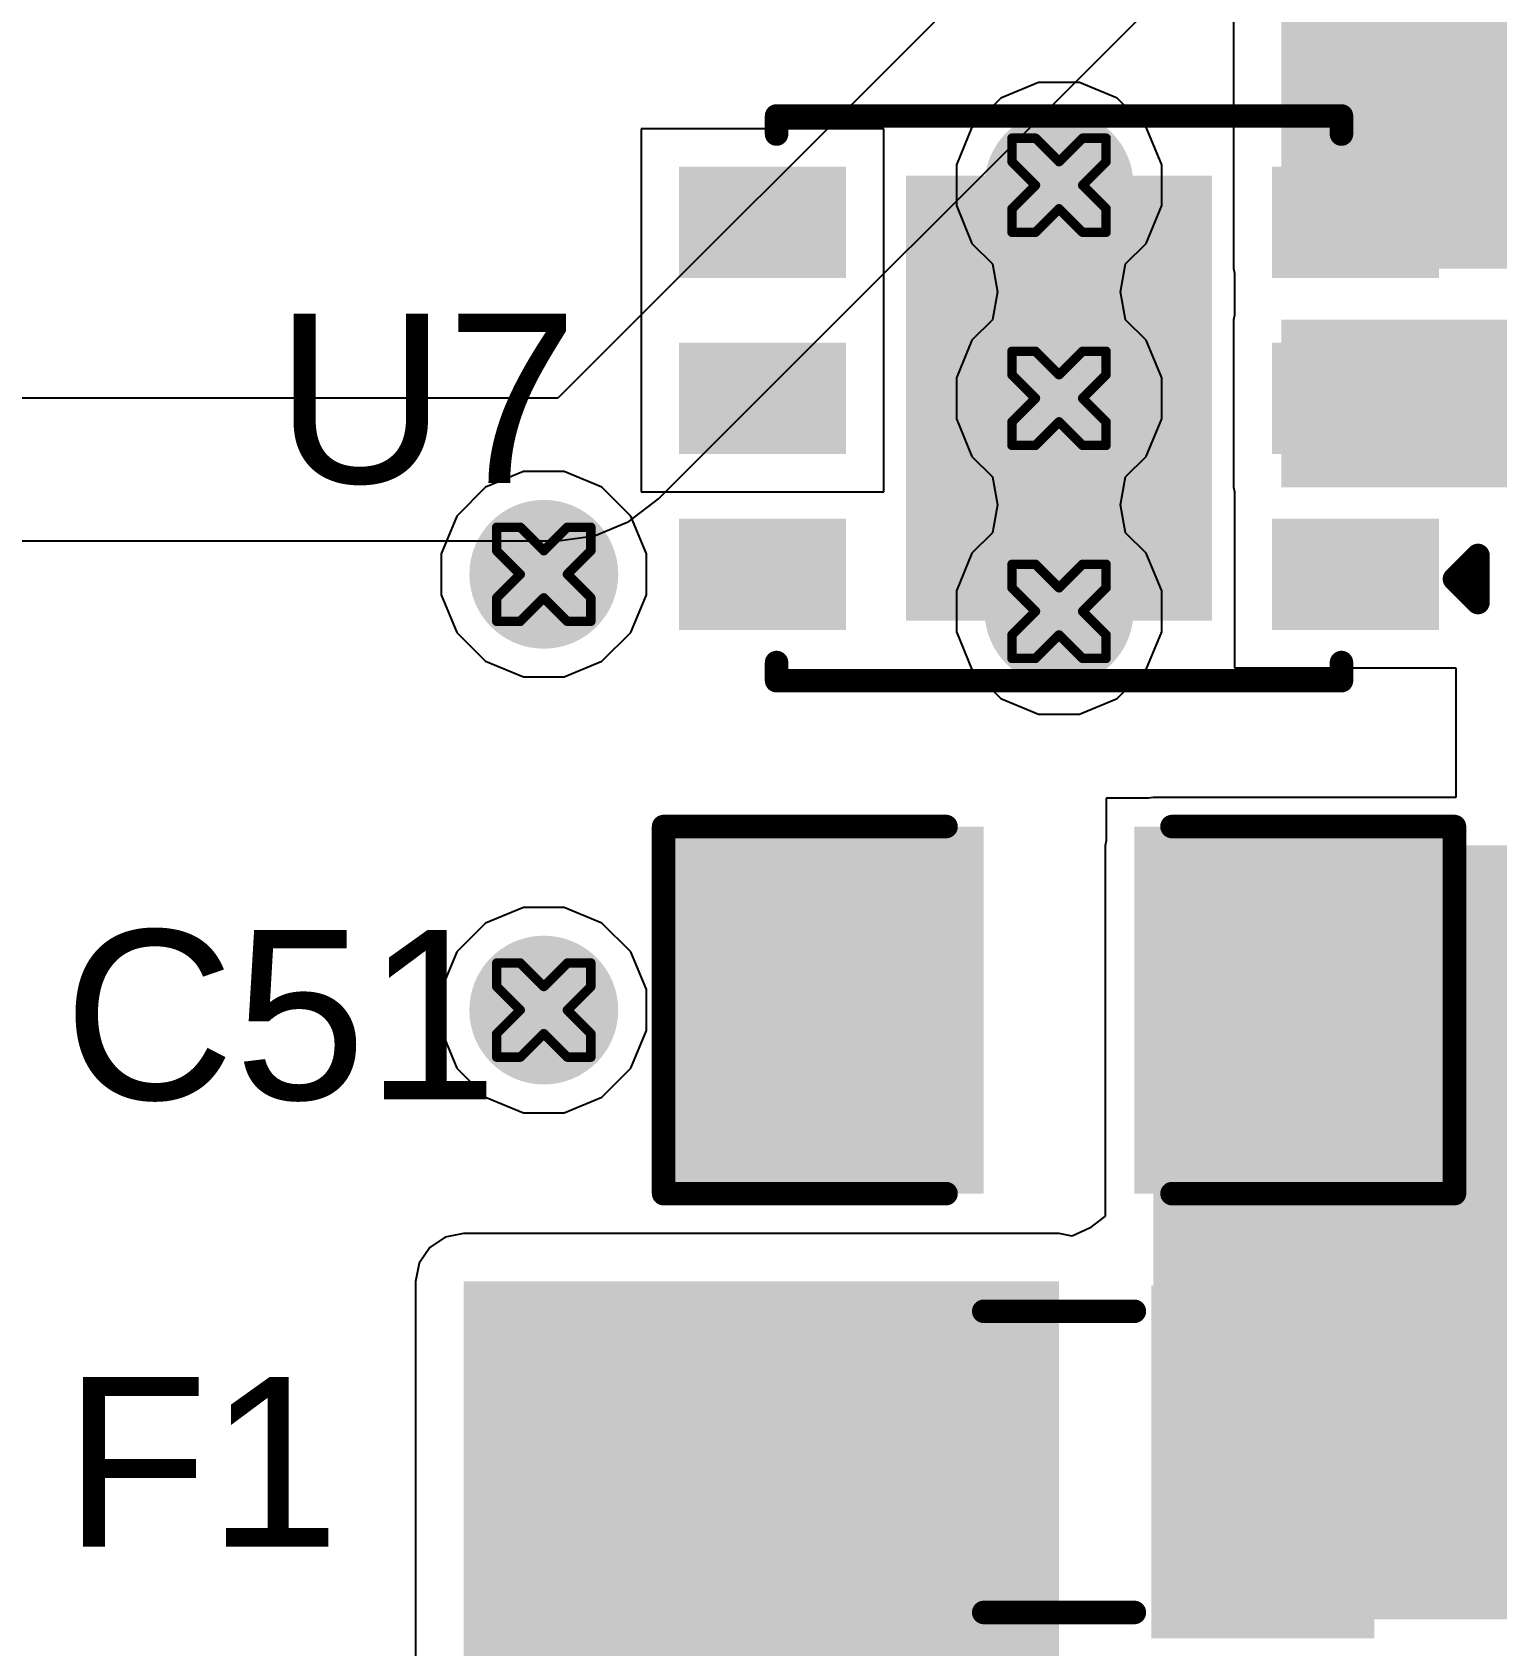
# Model space of a CAD drawing. Header units: inches. Extents: x 0 to 5379, y 0 to 5429.
# Drawn here: x 255.56 to 263.46, y 51.18 to 59.89 of the extents above; entities that cross this region are included whole.
import ezdxf

# ---------------------------------------------------------------- set-up
doc = ezdxf.new("R2010")
doc.units = ezdxf.units.IN
for name, color, linetype in [('Bottom Layer', 5, 'Continuous'), ('Bottom Solder', 6, 'Continuous'), ('Drill Drawing', 1, 'Continuous'), ('GND01', 16, 'Continuous'), ('GND02', 76, 'Continuous'), ('PWR', 156, 'Continuous'), ('SIG 01', 90, 'Continuous'), ('Top Layer', 1, 'Continuous'), ('Top Overlay', 2, 'Continuous'), ('Top Paste', 8, 'Continuous'), ('Top Solder', 216, 'Continuous'), ('Via Holes', 16, 'Continuous')]:
    doc.layers.add(name, color=color, linetype=linetype)
doc.styles.add('Arial', font='', dxfattribs={"height": 0.2})
doc.styles.get('Arial').set_extended_font_data('Arial')

# ---------------------------------------------------------------- blocks, each defined once
blk = doc.blocks.new('DFN_6_3_3__148')
at = {"layer": 'Top Layer'}
for points in [[(-1.2001, 1.2), (-1.2001, 0.7), (-2.0001, 0.7), (-2.0001, 1.2)], [(0.7749, 1.15), (0.7749, -1.15), (-0.7751, -1.15), (-0.7751, 1.15)], [(2.0001, 1.2), (2.0001, 0.7), (1.2001, 0.7), (1.2001, 1.2)], [(-1.2001, 0.25), (-1.2001, -0.25), (-2.0001, -0.25), (-2.0001, 0.25)], [(2.0001, 0.25), (2.0001, -0.25), (1.2001, -0.25), (1.2001, 0.25)], [(-1.2001, -0.7), (-1.2001, -1.2), (-2.0001, -1.2), (-2.0001, -0.7)], [(2.0001, -0.7), (2.0001, -1.2), (1.2001, -1.2), (1.2001, -0.7)]]:
    blk.add_hatch(color=1, dxfattribs=at).paths.add_polyline_path(points)
at = {"layer": 'Top Paste'}
for points in [[(-1.2001, 1.2), (-1.2001, 0.7), (-2.0001, 0.7), (-2.0001, 1.2)], [(0.7749, 1.15), (0.7749, -1.15), (-0.7751, -1.15), (-0.7751, 1.15)], [(2.0001, 1.2), (2.0001, 0.7), (1.2001, 0.7), (1.2001, 1.2)], [(-1.2001, 0.25), (-1.2001, -0.25), (-2.0001, -0.25), (-2.0001, 0.25)], [(2.0001, 0.25), (2.0001, -0.25), (1.2001, -0.25), (1.2001, 0.25)], [(-1.2001, -0.7), (-1.2001, -1.2), (-2.0001, -1.2), (-2.0001, -0.7)], [(2.0001, -0.7), (2.0001, -1.2), (1.2001, -1.2), (1.2001, -0.7)]]:
    blk.add_hatch(color=8, dxfattribs=at).paths.add_polyline_path(points)
at = {"layer": 'Top Solder'}
for points in [[(-1.1493, 1.2508), (-1.1493, 0.6492), (-2.0509, 0.6492), (-2.0509, 1.2508)], [(2.0509, 1.2508), (2.0509, 0.6492), (1.1493, 0.6492), (1.1493, 1.2508)], [(0.8257, 1.2008), (0.8257, -1.2008), (-0.8259, -1.2008), (-0.8259, 1.2008)], [(-1.1493, 0.3008), (-1.1493, -0.3008), (-2.0509, -0.3008), (-2.0509, 0.3008)], [(2.0509, 0.3008), (2.0509, -0.3008), (1.1493, -0.3008), (1.1493, 0.3008)], [(-1.1493, -0.6492), (-1.1493, -1.2508), (-2.0509, -1.2508), (-2.0509, -0.6492)], [(2.0509, -0.6492), (2.0509, -1.2508), (1.1493, -1.2508), (1.1493, -0.6492)]]:
    blk.add_hatch(color=216, dxfattribs=at).paths.add_polyline_path(points)
at = {"layer": 'Top Overlay'}
for points in [[(0.381, 1.5241, 0.127, 0.127, 0), (-1.524, 1.5241, 0.127, 0.127, 0)], [(-1.524, 1.5241, 0.127, 0.127, 0), (-1.524, 1.4262, 0.127, 0.127, 0)], [(1.524, 1.5241, 0.127, 0.127, 0), (0.254, 1.5241, 0.127, 0.127, 0)], [(1.524, 1.5241, 0.127, 0.127, 0), (1.524, 1.4262, 0.127, 0.127, 0)], [(-2.1335, 0.9754, 0.127, 0.127, 0), (-2.2605, 1.1024, 0.127, 0.127, 0)], [(-2.2605, 1.1024, 0.127, 0.127, 0), (-2.2605, 0.8484, 0.127, 0.127, 0)], [(-2.1335, 0.9754, 0.127, 0.127, 0), (-2.2605, 0.8484, 0.127, 0.127, 0)], [(-1.524, -1.426, 0.127, 0.127, 0), (-1.524, -1.5239, 0.127, 0.127, 0)], [(1.524, -1.426, 0.127, 0.127, 0), (1.524, -1.5239, 0.127, 0.127, 0)], [(1.524, -1.5239, 0.127, 0.127, 0), (-1.524, -1.5239, 0.127, 0.127, 0)]]:
    blk.add_lwpolyline(points, format="xyseb", dxfattribs=at)
for points in [[(-1.5557, 1.5241, 0.0635, 0.0635, 1), (-1.4923, 1.5241, 0.0635, 0.0635, 1)], [(-1.5557, 1.5241, 0.0635, 0.0635, 1), (-1.4923, 1.5241, 0.0635, 0.0635, 1)], [(0.2223, 1.5241, 0.0635, 0.0635, 1), (0.2857, 1.5241, 0.0635, 0.0635, 1)], [(0.3493, 1.5241, 0.0635, 0.0635, 1), (0.4128, 1.5241, 0.0635, 0.0635, 1)], [(1.4923, 1.5241, 0.0635, 0.0635, 1), (1.5557, 1.5241, 0.0635, 0.0635, 1)], [(1.4923, 1.5241, 0.0635, 0.0635, 1), (1.5557, 1.5241, 0.0635, 0.0635, 1)], [(-1.5557, 1.4262, 0.0635, 0.0635, 1), (-1.4923, 1.4262, 0.0635, 0.0635, 1)], [(1.4923, 1.4262, 0.0635, 0.0635, 1), (1.5557, 1.4262, 0.0635, 0.0635, 1)], [(-2.2922, 1.1024, 0.0635, 0.0635, 1), (-2.2287, 1.1024, 0.0635, 0.0635, 1)], [(-2.2922, 1.1024, 0.0635, 0.0635, 1), (-2.2287, 1.1024, 0.0635, 0.0635, 1)], [(-2.1652, 0.9754, 0.0635, 0.0635, 1), (-2.1017, 0.9754, 0.0635, 0.0635, 1)], [(-2.1652, 0.9754, 0.0635, 0.0635, 1), (-2.1017, 0.9754, 0.0635, 0.0635, 1)], [(-2.2922, 0.8484, 0.0635, 0.0635, 1), (-2.2287, 0.8484, 0.0635, 0.0635, 1)], [(-2.2922, 0.8484, 0.0635, 0.0635, 1), (-2.2287, 0.8484, 0.0635, 0.0635, 1)], [(-1.5557, -1.426, 0.0635, 0.0635, 1), (-1.4923, -1.426, 0.0635, 0.0635, 1)], [(1.4923, -1.426, 0.0635, 0.0635, 1), (1.5557, -1.426, 0.0635, 0.0635, 1)], [(-1.5557, -1.5239, 0.0635, 0.0635, 1), (-1.4923, -1.5239, 0.0635, 0.0635, 1)], [(-1.5557, -1.5239, 0.0635, 0.0635, 1), (-1.4923, -1.5239, 0.0635, 0.0635, 1)], [(1.4923, -1.5239, 0.0635, 0.0635, 1), (1.5557, -1.5239, 0.0635, 0.0635, 1)], [(1.4923, -1.5239, 0.0635, 0.0635, 1), (1.5557, -1.5239, 0.0635, 0.0635, 1)]]:
    blk.add_lwpolyline(points, format="xyseb", close=True, dxfattribs=at)
blk = doc.blocks.new('F____0805_832')
at = {"layer": 'Top Layer'}
for points in [[(-0.6, -0.85), (-1.6, -0.85), (-1.6, 0.85), (-0.6, 0.85)], [(1.6, -0.85), (0.6, -0.85), (0.6, 0.85), (1.6, 0.85)]]:
    blk.add_hatch(color=1, dxfattribs=at).paths.add_polyline_path(points)
at = {"layer": 'Top Paste'}
for points in [[(-0.6, -0.85), (-1.6, -0.85), (-1.6, 0.85), (-0.6, 0.85)], [(1.6, -0.85), (0.6, -0.85), (0.6, 0.85), (1.6, 0.85)]]:
    blk.add_hatch(color=8, dxfattribs=at).paths.add_polyline_path(points)
at = {"layer": 'Top Solder'}
for points in [[(-0.4984, -0.9516), (-1.7016, -0.9516), (-1.7016, 0.9516), (-0.4984, 0.9516)], [(1.7016, -0.9516), (0.4984, -0.9516), (0.4984, 0.9516), (1.7016, 0.9516)]]:
    blk.add_hatch(color=216, dxfattribs=at).paths.add_polyline_path(points)
at = {"layer": 'Top Overlay'}
for points in [[(0.4064, 0.8128, 0.127, 0.127, 0), (-0.4064, 0.8128, 0.127, 0.127, 0)], [(0.4064, -0.8128, 0.127, 0.127, 0), (-0.4064, -0.8128, 0.127, 0.127, 0)]]:
    blk.add_lwpolyline(points, format="xyseb", dxfattribs=at)
for points in [[(-0.4381, 0.8128, 0.0635, 0.0635, 1), (-0.3746, 0.8128, 0.0635, 0.0635, 1)], [(0.3746, 0.8128, 0.0635, 0.0635, 1), (0.4381, 0.8128, 0.0635, 0.0635, 1)], [(-0.4381, -0.8128, 0.0635, 0.0635, 1), (-0.3746, -0.8128, 0.0635, 0.0635, 1)], [(0.3746, -0.8128, 0.0635, 0.0635, 1), (0.4381, -0.8128, 0.0635, 0.0635, 1)]]:
    blk.add_lwpolyline(points, format="xyseb", close=True, dxfattribs=at)
blk = doc.blocks.new('C___1206_1066')
at = {"layer": 'Top Layer'}
for points in [[(-2.032, 0.889), (-0.508, 0.889), (-0.508, -0.889), (-2.032, -0.889)], [(0.508, 0.889), (2.032, 0.889), (2.032, -0.889), (0.508, -0.889)]]:
    blk.add_hatch(color=1, dxfattribs=at).paths.add_polyline_path(points)
at = {"layer": 'Top Paste'}
for points in [[(-2.032, 0.889), (-0.508, 0.889), (-0.508, -0.889), (-2.032, -0.889)], [(0.508, 0.889), (2.032, 0.889), (2.032, -0.889), (0.508, -0.889)]]:
    blk.add_hatch(color=8, dxfattribs=at).paths.add_polyline_path(points)
at = {"layer": 'Top Solder'}
for points in [[(-2.1336, 0.9906), (-0.4064, 0.9906), (-0.4064, -0.9906), (-2.1336, -0.9906)], [(0.4064, 0.9906), (2.1336, 0.9906), (2.1336, -0.9906), (0.4064, -0.9906)]]:
    blk.add_hatch(color=216, dxfattribs=at).paths.add_polyline_path(points)
at = {"layer": 'Top Overlay'}
for points in [[(-2.1336, 0.9906, 0.127, 0.127, 0), (-0.6096, 0.9906, 0.127, 0.127, 0)], [(-2.1336, -0.9906, 0.127, 0.127, 0), (-2.1336, 0.9906, 0.127, 0.127, 0)], [(0.6096, 0.9906, 0.127, 0.127, 0), (2.1336, 0.9906, 0.127, 0.127, 0)], [(2.1336, -0.9906, 0.127, 0.127, 0), (2.1336, 0.9906, 0.127, 0.127, 0)], [(-2.1336, -0.9906, 0.127, 0.127, 0), (-0.6096, -0.9906, 0.127, 0.127, 0)], [(0.6096, -0.9906, 0.127, 0.127, 0), (2.1336, -0.9906, 0.127, 0.127, 0)]]:
    blk.add_lwpolyline(points, format="xyseb", dxfattribs=at)
for points in [[(-2.16535, 0.9906, 0.0635, 0.0635, 1), (-2.10185, 0.9906, 0.0635, 0.0635, 1)], [(-2.16535, 0.9906, 0.0635, 0.0635, 1), (-2.10185, 0.9906, 0.0635, 0.0635, 1)], [(-0.64135, 0.9906, 0.0635, 0.0635, 1), (-0.57785, 0.9906, 0.0635, 0.0635, 1)], [(0.57785, 0.9906, 0.0635, 0.0635, 1), (0.64135, 0.9906, 0.0635, 0.0635, 1)], [(2.10185, 0.9906, 0.0635, 0.0635, 1), (2.16535, 0.9906, 0.0635, 0.0635, 1)], [(2.10185, 0.9906, 0.0635, 0.0635, 1), (2.16535, 0.9906, 0.0635, 0.0635, 1)], [(-2.16535, -0.9906, 0.0635, 0.0635, 1), (-2.10185, -0.9906, 0.0635, 0.0635, 1)], [(-2.16535, -0.9906, 0.0635, 0.0635, 1), (-2.10185, -0.9906, 0.0635, 0.0635, 1)], [(-0.64135, -0.9906, 0.0635, 0.0635, 1), (-0.57785, -0.9906, 0.0635, 0.0635, 1)], [(0.57785, -0.9906, 0.0635, 0.0635, 1), (0.64135, -0.9906, 0.0635, 0.0635, 1)], [(2.10185, -0.9906, 0.0635, 0.0635, 1), (2.16535, -0.9906, 0.0635, 0.0635, 1)], [(2.10185, -0.9906, 0.0635, 0.0635, 1), (2.16535, -0.9906, 0.0635, 0.0635, 1)]]:
    blk.add_lwpolyline(points, format="xyseb", close=True, dxfattribs=at)

msp = doc.modelspace()

# ---------------------------------------------------------------- hatches: boundary and pattern name
at = {"layer": 'Bottom Layer'}
h = msp.add_hatch(color=5, dxfattribs=at)
edge = h.paths.add_edge_path()
edge.add_arc((261.099, 59.062), 0.3, 0, 360)
h = msp.add_hatch(color=5, dxfattribs=at)
edge = h.paths.add_edge_path()
edge.add_arc((261.0989, 57.912), 0.3, 0, 360)
h = msp.add_hatch(color=5, dxfattribs=at)
edge = h.paths.add_edge_path()
edge.add_arc((258.3189, 56.962), 0.3, 0, 360)
h = msp.add_hatch(color=5, dxfattribs=at)
edge = h.paths.add_edge_path()
edge.add_arc((261.099, 56.762), 0.3, 0, 360)
h = msp.add_hatch(color=5, dxfattribs=at)
edge = h.paths.add_edge_path()
edge.add_arc((258.3189, 54.61), 0.3, 0, 360)
at = {"layer": 'Bottom Solder'}
h = msp.add_hatch(color=6, dxfattribs=at)
edge = h.paths.add_edge_path()
edge.add_arc((261.099, 59.062), 0.4016, 0, 360)
h = msp.add_hatch(color=6, dxfattribs=at)
edge = h.paths.add_edge_path()
edge.add_arc((261.0989, 57.912), 0.4016, 0, 360)
h = msp.add_hatch(color=6, dxfattribs=at)
edge = h.paths.add_edge_path()
edge.add_arc((258.3189, 56.962), 0.4016, 0, 360)
h = msp.add_hatch(color=6, dxfattribs=at)
edge = h.paths.add_edge_path()
edge.add_arc((261.099, 56.762), 0.4016, 0, 360)
h = msp.add_hatch(color=6, dxfattribs=at)
edge = h.paths.add_edge_path()
edge.add_arc((258.3189, 54.61), 0.4016, 0, 360)
at = {"layer": 'GND01'}
h = msp.add_hatch(color=16, dxfattribs=at)
edge = h.paths.add_edge_path()
edge.add_arc((261.099, 59.062), 0.3, 0, 360)
h = msp.add_hatch(color=16, dxfattribs=at)
edge = h.paths.add_edge_path()
edge.add_arc((261.0989, 57.912), 0.3, 0, 360)
h = msp.add_hatch(color=16, dxfattribs=at)
edge = h.paths.add_edge_path()
edge.add_arc((258.3189, 56.962), 0.3, 0, 360)
h = msp.add_hatch(color=16, dxfattribs=at)
edge = h.paths.add_edge_path()
edge.add_arc((261.099, 56.762), 0.3, 0, 360)
h = msp.add_hatch(color=16, dxfattribs=at)
edge = h.paths.add_edge_path()
edge.add_arc((258.3189, 54.61), 0.3, 0, 360)
at = {"layer": 'GND02'}
h = msp.add_hatch(color=76, dxfattribs=at)
edge = h.paths.add_edge_path()
edge.add_arc((261.099, 59.062), 0.3, 0, 360)
h = msp.add_hatch(color=76, dxfattribs=at)
edge = h.paths.add_edge_path()
edge.add_arc((261.0989, 57.912), 0.3, 0, 360)
h = msp.add_hatch(color=76, dxfattribs=at)
edge = h.paths.add_edge_path()
edge.add_arc((258.3189, 56.962), 0.3, 0, 360)
h = msp.add_hatch(color=76, dxfattribs=at)
edge = h.paths.add_edge_path()
edge.add_arc((261.099, 56.762), 0.3, 0, 360)
h = msp.add_hatch(color=76, dxfattribs=at)
edge = h.paths.add_edge_path()
edge.add_arc((258.3189, 54.61), 0.3, 0, 360)
at = {"layer": 'PWR'}
h = msp.add_hatch(color=156, dxfattribs=at)
edge = h.paths.add_edge_path()
edge.add_arc((261.099, 59.062), 0.3, 0, 360)
h = msp.add_hatch(color=156, dxfattribs=at)
edge = h.paths.add_edge_path()
edge.add_arc((261.0989, 57.912), 0.3, 0, 360)
h = msp.add_hatch(color=156, dxfattribs=at)
edge = h.paths.add_edge_path()
edge.add_arc((258.3189, 56.962), 0.3, 0, 360)
h = msp.add_hatch(color=156, dxfattribs=at)
edge = h.paths.add_edge_path()
edge.add_arc((261.099, 56.762), 0.3, 0, 360)
h = msp.add_hatch(color=156, dxfattribs=at)
edge = h.paths.add_edge_path()
edge.add_arc((258.3189, 54.61), 0.3, 0, 360)
at = {"layer": 'SIG 01'}
h = msp.add_hatch(color=90, dxfattribs=at)
edge = h.paths.add_edge_path()
edge.add_arc((261.099, 59.062), 0.3, 0, 360)
h = msp.add_hatch(color=90, dxfattribs=at)
edge = h.paths.add_edge_path()
edge.add_arc((261.0989, 57.912), 0.3, 0, 360)
h = msp.add_hatch(color=90, dxfattribs=at)
edge = h.paths.add_edge_path()
edge.add_arc((258.3189, 56.962), 0.3, 0, 360)
h = msp.add_hatch(color=90, dxfattribs=at)
edge = h.paths.add_edge_path()
edge.add_arc((261.099, 56.762), 0.3, 0, 360)
h = msp.add_hatch(color=90, dxfattribs=at)
edge = h.paths.add_edge_path()
edge.add_arc((258.3189, 54.61), 0.3, 0, 360)
at = {"layer": 'Top Layer'}
for points in [[(262.2989, 58.612), (264.922, 58.612), (264.922, 66.0146), (262.2989, 66.0146)], [(262.2989, 57.4315), (264.922, 57.4315), (264.922, 58.336), (262.2989, 58.336)], [(261.6069, 51.3216), (264.922, 51.3216), (264.922, 55.499), (261.6069, 55.499)], [(257.8862, 45.6692), (261.099, 45.6692), (261.099, 53.1456), (257.8862, 53.1456)]]:
    msp.add_hatch(color=1, dxfattribs=at).paths.add_polyline_path(points)
h = msp.add_hatch(color=1, dxfattribs=at)
edge = h.paths.add_edge_path()
edge.add_arc((261.099, 59.062), 0.3, 0, 360)
h = msp.add_hatch(color=1, dxfattribs=at)
edge = h.paths.add_edge_path()
edge.add_arc((261.0989, 57.912), 0.3, 0, 360)
h = msp.add_hatch(color=1, dxfattribs=at)
edge = h.paths.add_edge_path()
edge.add_arc((258.3189, 56.962), 0.3, 0, 360)
h = msp.add_hatch(color=1, dxfattribs=at)
edge = h.paths.add_edge_path()
edge.add_arc((261.099, 56.762), 0.3, 0, 360)
h = msp.add_hatch(color=1, dxfattribs=at)
edge = h.paths.add_edge_path()
edge.add_arc((258.3189, 54.61), 0.3, 0, 360)
at = {"layer": 'Top Solder'}
h = msp.add_hatch(color=216, dxfattribs=at)
edge = h.paths.add_edge_path()
edge.add_arc((261.099, 59.062), 0.4016, 0, 360)
h = msp.add_hatch(color=216, dxfattribs=at)
edge = h.paths.add_edge_path()
edge.add_arc((261.0989, 57.912), 0.4016, 0, 360)
h = msp.add_hatch(color=216, dxfattribs=at)
edge = h.paths.add_edge_path()
edge.add_arc((258.3189, 56.962), 0.4016, 0, 360)
h = msp.add_hatch(color=216, dxfattribs=at)
edge = h.paths.add_edge_path()
edge.add_arc((261.099, 56.762), 0.4016, 0, 360)
h = msp.add_hatch(color=216, dxfattribs=at)
edge = h.paths.add_edge_path()
edge.add_arc((258.3189, 54.61), 0.4016, 0, 360)
at = {"layer": 'Via Holes'}
h = msp.add_hatch(color=7, dxfattribs=at)
edge = h.paths.add_edge_path()
edge.add_arc((261.099, 59.062), 0.15, 0, 360)
h = msp.add_hatch(color=7, dxfattribs=at)
edge = h.paths.add_edge_path()
edge.add_arc((261.0989, 57.912), 0.15, 0, 360)
h = msp.add_hatch(color=7, dxfattribs=at)
edge = h.paths.add_edge_path()
edge.add_arc((258.3189, 56.962), 0.15, 0, 360)
h = msp.add_hatch(color=7, dxfattribs=at)
edge = h.paths.add_edge_path()
edge.add_arc((261.099, 56.762), 0.15, 0, 360)
h = msp.add_hatch(color=7, dxfattribs=at)
edge = h.paths.add_edge_path()
edge.add_arc((258.3189, 54.61), 0.15, 0, 360)

# ---------------------------------------------------------------- linework, layer by layer
at = {"layer": 'Bottom Layer'}
for p, q in [((266.1917, 65.7098), (258.3939, 57.912)), ((258.9373, 57.3685), (266.51, 64.9412)), ((258.3939, 57.912), (236.0422, 57.912)), ((258.7782, 57.2464), (258.9373, 57.3685)), ((258.5928, 57.1696), (258.7782, 57.2464)), ((236.0422, 57.1434), (258.3939, 57.1434)), ((258.3939, 57.1434), (258.5928, 57.1696))]:
    msp.add_line(p, q, dxfattribs=at)
at = {"layer": 'Drill Drawing'}
for points in [[(260.845, 59.189, 0.0508, 0.0508, 0), (260.845, 59.316, 0.0508, 0.0508, 0)], [(260.845, 59.316, 0.0508, 0.0508, 0), (260.972, 59.316, 0.0508, 0.0508, 0)], [(260.972, 59.316, 0.0508, 0.0508, 0), (261.099, 59.189, 0.0508, 0.0508, 0)], [(261.099, 59.189, 0.0508, 0.0508, 0), (261.226, 59.316, 0.0508, 0.0508, 0)], [(261.226, 59.316, 0.0508, 0.0508, 0), (261.353, 59.316, 0.0508, 0.0508, 0)], [(261.353, 59.189, 0.0508, 0.0508, 0), (261.353, 59.316, 0.0508, 0.0508, 0)], [(260.845, 59.189, 0.0508, 0.0508, 0), (260.972, 59.062, 0.0508, 0.0508, 0)], [(261.226, 59.062, 0.0508, 0.0508, 0), (261.353, 59.189, 0.0508, 0.0508, 0)], [(260.845, 58.935, 0.0508, 0.0508, 0), (260.972, 59.062, 0.0508, 0.0508, 0)], [(261.226, 59.062, 0.0508, 0.0508, 0), (261.353, 58.935, 0.0508, 0.0508, 0)], [(260.845, 58.808, 0.0508, 0.0508, 0), (260.845, 58.935, 0.0508, 0.0508, 0)], [(260.972, 58.808, 0.0508, 0.0508, 0), (261.099, 58.935, 0.0508, 0.0508, 0)], [(261.099, 58.935, 0.0508, 0.0508, 0), (261.226, 58.808, 0.0508, 0.0508, 0)], [(261.353, 58.808, 0.0508, 0.0508, 0), (261.353, 58.935, 0.0508, 0.0508, 0)], [(260.845, 58.808, 0.0508, 0.0508, 0), (260.972, 58.808, 0.0508, 0.0508, 0)], [(261.226, 58.808, 0.0508, 0.0508, 0), (261.353, 58.808, 0.0508, 0.0508, 0)], [(260.8449, 58.039, 0.0508, 0.0508, 0), (260.8449, 58.166, 0.0508, 0.0508, 0)], [(260.8449, 58.166, 0.0508, 0.0508, 0), (260.9719, 58.166, 0.0508, 0.0508, 0)], [(260.9719, 58.166, 0.0508, 0.0508, 0), (261.0989, 58.039, 0.0508, 0.0508, 0)], [(261.0989, 58.039, 0.0508, 0.0508, 0), (261.2259, 58.166, 0.0508, 0.0508, 0)], [(261.2259, 58.166, 0.0508, 0.0508, 0), (261.3529, 58.166, 0.0508, 0.0508, 0)], [(261.3529, 58.039, 0.0508, 0.0508, 0), (261.3529, 58.166, 0.0508, 0.0508, 0)], [(260.8449, 58.039, 0.0508, 0.0508, 0), (260.9719, 57.912, 0.0508, 0.0508, 0)], [(261.2259, 57.912, 0.0508, 0.0508, 0), (261.3529, 58.039, 0.0508, 0.0508, 0)], [(260.8449, 57.785, 0.0508, 0.0508, 0), (260.9719, 57.912, 0.0508, 0.0508, 0)], [(261.2259, 57.912, 0.0508, 0.0508, 0), (261.3529, 57.785, 0.0508, 0.0508, 0)], [(260.8449, 57.658, 0.0508, 0.0508, 0), (260.8449, 57.785, 0.0508, 0.0508, 0)], [(260.9719, 57.658, 0.0508, 0.0508, 0), (261.0989, 57.785, 0.0508, 0.0508, 0)], [(261.0989, 57.785, 0.0508, 0.0508, 0), (261.2259, 57.658, 0.0508, 0.0508, 0)], [(261.3529, 57.658, 0.0508, 0.0508, 0), (261.3529, 57.785, 0.0508, 0.0508, 0)], [(260.8449, 57.658, 0.0508, 0.0508, 0), (260.9719, 57.658, 0.0508, 0.0508, 0)], [(261.2259, 57.658, 0.0508, 0.0508, 0), (261.3529, 57.658, 0.0508, 0.0508, 0)], [(258.0649, 57.089, 0.0508, 0.0508, 0), (258.0649, 57.216, 0.0508, 0.0508, 0)], [(258.0649, 57.216, 0.0508, 0.0508, 0), (258.1919, 57.216, 0.0508, 0.0508, 0)], [(258.1919, 57.216, 0.0508, 0.0508, 0), (258.3189, 57.089, 0.0508, 0.0508, 0)], [(258.3189, 57.089, 0.0508, 0.0508, 0), (258.4459, 57.216, 0.0508, 0.0508, 0)], [(258.4459, 57.216, 0.0508, 0.0508, 0), (258.5729, 57.216, 0.0508, 0.0508, 0)], [(258.5729, 57.089, 0.0508, 0.0508, 0), (258.5729, 57.216, 0.0508, 0.0508, 0)], [(258.0649, 57.089, 0.0508, 0.0508, 0), (258.1919, 56.962, 0.0508, 0.0508, 0)], [(258.4459, 56.962, 0.0508, 0.0508, 0), (258.5729, 57.089, 0.0508, 0.0508, 0)], [(260.845, 56.889, 0.0508, 0.0508, 0), (260.845, 57.016, 0.0508, 0.0508, 0)], [(260.845, 57.016, 0.0508, 0.0508, 0), (260.972, 57.016, 0.0508, 0.0508, 0)], [(260.972, 57.016, 0.0508, 0.0508, 0), (261.099, 56.889, 0.0508, 0.0508, 0)], [(261.099, 56.889, 0.0508, 0.0508, 0), (261.226, 57.016, 0.0508, 0.0508, 0)], [(261.226, 57.016, 0.0508, 0.0508, 0), (261.353, 57.016, 0.0508, 0.0508, 0)], [(261.353, 56.889, 0.0508, 0.0508, 0), (261.353, 57.016, 0.0508, 0.0508, 0)], [(258.0649, 56.835, 0.0508, 0.0508, 0), (258.1919, 56.962, 0.0508, 0.0508, 0)], [(258.4459, 56.962, 0.0508, 0.0508, 0), (258.5729, 56.835, 0.0508, 0.0508, 0)], [(260.845, 56.889, 0.0508, 0.0508, 0), (260.972, 56.762, 0.0508, 0.0508, 0)], [(261.226, 56.762, 0.0508, 0.0508, 0), (261.353, 56.889, 0.0508, 0.0508, 0)], [(258.0649, 56.708, 0.0508, 0.0508, 0), (258.0649, 56.835, 0.0508, 0.0508, 0)], [(258.1919, 56.708, 0.0508, 0.0508, 0), (258.3189, 56.835, 0.0508, 0.0508, 0)], [(258.3189, 56.835, 0.0508, 0.0508, 0), (258.4459, 56.708, 0.0508, 0.0508, 0)], [(258.5729, 56.708, 0.0508, 0.0508, 0), (258.5729, 56.835, 0.0508, 0.0508, 0)], [(260.845, 56.635, 0.0508, 0.0508, 0), (260.972, 56.762, 0.0508, 0.0508, 0)], [(261.226, 56.762, 0.0508, 0.0508, 0), (261.353, 56.635, 0.0508, 0.0508, 0)], [(258.0649, 56.708, 0.0508, 0.0508, 0), (258.1919, 56.708, 0.0508, 0.0508, 0)], [(258.4459, 56.708, 0.0508, 0.0508, 0), (258.5729, 56.708, 0.0508, 0.0508, 0)], [(260.845, 56.508, 0.0508, 0.0508, 0), (260.845, 56.635, 0.0508, 0.0508, 0)], [(260.972, 56.508, 0.0508, 0.0508, 0), (261.099, 56.635, 0.0508, 0.0508, 0)], [(261.099, 56.635, 0.0508, 0.0508, 0), (261.226, 56.508, 0.0508, 0.0508, 0)], [(261.353, 56.508, 0.0508, 0.0508, 0), (261.353, 56.635, 0.0508, 0.0508, 0)], [(260.845, 56.508, 0.0508, 0.0508, 0), (260.972, 56.508, 0.0508, 0.0508, 0)], [(261.226, 56.508, 0.0508, 0.0508, 0), (261.353, 56.508, 0.0508, 0.0508, 0)], [(258.0649, 54.737, 0.0508, 0.0508, 0), (258.0649, 54.864, 0.0508, 0.0508, 0)], [(258.0649, 54.864, 0.0508, 0.0508, 0), (258.1919, 54.864, 0.0508, 0.0508, 0)], [(258.1919, 54.864, 0.0508, 0.0508, 0), (258.3189, 54.737, 0.0508, 0.0508, 0)], [(258.3189, 54.737, 0.0508, 0.0508, 0), (258.4459, 54.864, 0.0508, 0.0508, 0)], [(258.4459, 54.864, 0.0508, 0.0508, 0), (258.5729, 54.864, 0.0508, 0.0508, 0)], [(258.5729, 54.737, 0.0508, 0.0508, 0), (258.5729, 54.864, 0.0508, 0.0508, 0)], [(258.0649, 54.737, 0.0508, 0.0508, 0), (258.1919, 54.61, 0.0508, 0.0508, 0)], [(258.4459, 54.61, 0.0508, 0.0508, 0), (258.5729, 54.737, 0.0508, 0.0508, 0)], [(258.0649, 54.483, 0.0508, 0.0508, 0), (258.1919, 54.61, 0.0508, 0.0508, 0)], [(258.4459, 54.61, 0.0508, 0.0508, 0), (258.5729, 54.483, 0.0508, 0.0508, 0)], [(258.0649, 54.356, 0.0508, 0.0508, 0), (258.0649, 54.483, 0.0508, 0.0508, 0)], [(258.1919, 54.356, 0.0508, 0.0508, 0), (258.3189, 54.483, 0.0508, 0.0508, 0)], [(258.3189, 54.483, 0.0508, 0.0508, 0), (258.4459, 54.356, 0.0508, 0.0508, 0)], [(258.5729, 54.356, 0.0508, 0.0508, 0), (258.5729, 54.483, 0.0508, 0.0508, 0)], [(258.0649, 54.356, 0.0508, 0.0508, 0), (258.1919, 54.356, 0.0508, 0.0508, 0)], [(258.4459, 54.356, 0.0508, 0.0508, 0), (258.5729, 54.356, 0.0508, 0.0508, 0)]]:
    msp.add_lwpolyline(points, format="xyseb", dxfattribs=at)
for points in [[(260.8323, 59.316, 0.0254, 0.0254, 1), (260.8577, 59.316, 0.0254, 0.0254, 1)], [(260.8323, 59.316, 0.0254, 0.0254, 1), (260.8577, 59.316, 0.0254, 0.0254, 1)], [(260.9593, 59.316, 0.0254, 0.0254, 1), (260.9847, 59.316, 0.0254, 0.0254, 1)], [(260.9593, 59.316, 0.0254, 0.0254, 1), (260.9847, 59.316, 0.0254, 0.0254, 1)], [(261.2133, 59.316, 0.0254, 0.0254, 1), (261.2387, 59.316, 0.0254, 0.0254, 1)], [(261.2133, 59.316, 0.0254, 0.0254, 1), (261.2387, 59.316, 0.0254, 0.0254, 1)], [(261.3403, 59.316, 0.0254, 0.0254, 1), (261.3657, 59.316, 0.0254, 0.0254, 1)], [(261.3403, 59.316, 0.0254, 0.0254, 1), (261.3657, 59.316, 0.0254, 0.0254, 1)], [(260.8323, 59.189, 0.0254, 0.0254, 1), (260.8577, 59.189, 0.0254, 0.0254, 1)], [(260.8323, 59.189, 0.0254, 0.0254, 1), (260.8577, 59.189, 0.0254, 0.0254, 1)], [(261.0863, 59.189, 0.0254, 0.0254, 1), (261.1117, 59.189, 0.0254, 0.0254, 1)], [(261.0863, 59.189, 0.0254, 0.0254, 1), (261.1117, 59.189, 0.0254, 0.0254, 1)], [(261.3403, 59.189, 0.0254, 0.0254, 1), (261.3657, 59.189, 0.0254, 0.0254, 1)], [(261.3403, 59.189, 0.0254, 0.0254, 1), (261.3657, 59.189, 0.0254, 0.0254, 1)], [(260.9593, 59.062, 0.0254, 0.0254, 1), (260.9847, 59.062, 0.0254, 0.0254, 1)], [(260.9593, 59.062, 0.0254, 0.0254, 1), (260.9847, 59.062, 0.0254, 0.0254, 1)], [(261.2133, 59.062, 0.0254, 0.0254, 1), (261.2387, 59.062, 0.0254, 0.0254, 1)], [(261.2133, 59.062, 0.0254, 0.0254, 1), (261.2387, 59.062, 0.0254, 0.0254, 1)], [(260.8323, 58.935, 0.0254, 0.0254, 1), (260.8577, 58.935, 0.0254, 0.0254, 1)], [(260.8323, 58.935, 0.0254, 0.0254, 1), (260.8577, 58.935, 0.0254, 0.0254, 1)], [(261.0863, 58.935, 0.0254, 0.0254, 1), (261.1117, 58.935, 0.0254, 0.0254, 1)], [(261.0863, 58.935, 0.0254, 0.0254, 1), (261.1117, 58.935, 0.0254, 0.0254, 1)], [(261.3403, 58.935, 0.0254, 0.0254, 1), (261.3657, 58.935, 0.0254, 0.0254, 1)], [(261.3403, 58.935, 0.0254, 0.0254, 1), (261.3657, 58.935, 0.0254, 0.0254, 1)], [(260.8323, 58.808, 0.0254, 0.0254, 1), (260.8577, 58.808, 0.0254, 0.0254, 1)], [(260.8323, 58.808, 0.0254, 0.0254, 1), (260.8577, 58.808, 0.0254, 0.0254, 1)], [(260.9593, 58.808, 0.0254, 0.0254, 1), (260.9847, 58.808, 0.0254, 0.0254, 1)], [(260.9593, 58.808, 0.0254, 0.0254, 1), (260.9847, 58.808, 0.0254, 0.0254, 1)], [(261.2133, 58.808, 0.0254, 0.0254, 1), (261.2387, 58.808, 0.0254, 0.0254, 1)], [(261.2133, 58.808, 0.0254, 0.0254, 1), (261.2387, 58.808, 0.0254, 0.0254, 1)], [(261.3403, 58.808, 0.0254, 0.0254, 1), (261.3657, 58.808, 0.0254, 0.0254, 1)], [(261.3403, 58.808, 0.0254, 0.0254, 1), (261.3657, 58.808, 0.0254, 0.0254, 1)], [(260.8322, 58.166, 0.0254, 0.0254, 1), (260.8576, 58.166, 0.0254, 0.0254, 1)], [(260.8322, 58.166, 0.0254, 0.0254, 1), (260.8576, 58.166, 0.0254, 0.0254, 1)], [(260.9592, 58.166, 0.0254, 0.0254, 1), (260.9846, 58.166, 0.0254, 0.0254, 1)], [(260.9592, 58.166, 0.0254, 0.0254, 1), (260.9846, 58.166, 0.0254, 0.0254, 1)], [(261.2132, 58.166, 0.0254, 0.0254, 1), (261.2386, 58.166, 0.0254, 0.0254, 1)], [(261.2132, 58.166, 0.0254, 0.0254, 1), (261.2386, 58.166, 0.0254, 0.0254, 1)], [(261.3402, 58.166, 0.0254, 0.0254, 1), (261.3656, 58.166, 0.0254, 0.0254, 1)], [(261.3402, 58.166, 0.0254, 0.0254, 1), (261.3656, 58.166, 0.0254, 0.0254, 1)], [(260.8322, 58.039, 0.0254, 0.0254, 1), (260.8576, 58.039, 0.0254, 0.0254, 1)], [(260.8322, 58.039, 0.0254, 0.0254, 1), (260.8576, 58.039, 0.0254, 0.0254, 1)], [(261.0862, 58.039, 0.0254, 0.0254, 1), (261.1116, 58.039, 0.0254, 0.0254, 1)], [(261.0862, 58.039, 0.0254, 0.0254, 1), (261.1116, 58.039, 0.0254, 0.0254, 1)], [(261.3402, 58.039, 0.0254, 0.0254, 1), (261.3656, 58.039, 0.0254, 0.0254, 1)], [(261.3402, 58.039, 0.0254, 0.0254, 1), (261.3656, 58.039, 0.0254, 0.0254, 1)], [(260.9592, 57.912, 0.0254, 0.0254, 1), (260.9846, 57.912, 0.0254, 0.0254, 1)], [(260.9592, 57.912, 0.0254, 0.0254, 1), (260.9846, 57.912, 0.0254, 0.0254, 1)], [(261.2132, 57.912, 0.0254, 0.0254, 1), (261.2386, 57.912, 0.0254, 0.0254, 1)], [(261.2132, 57.912, 0.0254, 0.0254, 1), (261.2386, 57.912, 0.0254, 0.0254, 1)], [(260.8322, 57.785, 0.0254, 0.0254, 1), (260.8576, 57.785, 0.0254, 0.0254, 1)], [(260.8322, 57.785, 0.0254, 0.0254, 1), (260.8576, 57.785, 0.0254, 0.0254, 1)], [(261.0862, 57.785, 0.0254, 0.0254, 1), (261.1116, 57.785, 0.0254, 0.0254, 1)], [(261.0862, 57.785, 0.0254, 0.0254, 1), (261.1116, 57.785, 0.0254, 0.0254, 1)], [(261.3402, 57.785, 0.0254, 0.0254, 1), (261.3656, 57.785, 0.0254, 0.0254, 1)], [(261.3402, 57.785, 0.0254, 0.0254, 1), (261.3656, 57.785, 0.0254, 0.0254, 1)], [(260.8322, 57.658, 0.0254, 0.0254, 1), (260.8576, 57.658, 0.0254, 0.0254, 1)], [(260.8322, 57.658, 0.0254, 0.0254, 1), (260.8576, 57.658, 0.0254, 0.0254, 1)], [(260.9592, 57.658, 0.0254, 0.0254, 1), (260.9846, 57.658, 0.0254, 0.0254, 1)], [(260.9592, 57.658, 0.0254, 0.0254, 1), (260.9846, 57.658, 0.0254, 0.0254, 1)], [(261.2132, 57.658, 0.0254, 0.0254, 1), (261.2386, 57.658, 0.0254, 0.0254, 1)], [(261.2132, 57.658, 0.0254, 0.0254, 1), (261.2386, 57.658, 0.0254, 0.0254, 1)], [(261.3402, 57.658, 0.0254, 0.0254, 1), (261.3656, 57.658, 0.0254, 0.0254, 1)], [(261.3402, 57.658, 0.0254, 0.0254, 1), (261.3656, 57.658, 0.0254, 0.0254, 1)], [(258.0522, 57.216, 0.0254, 0.0254, 1), (258.0776, 57.216, 0.0254, 0.0254, 1)], [(258.0522, 57.216, 0.0254, 0.0254, 1), (258.0776, 57.216, 0.0254, 0.0254, 1)], [(258.1792, 57.216, 0.0254, 0.0254, 1), (258.2046, 57.216, 0.0254, 0.0254, 1)], [(258.1792, 57.216, 0.0254, 0.0254, 1), (258.2046, 57.216, 0.0254, 0.0254, 1)], [(258.4332, 57.216, 0.0254, 0.0254, 1), (258.4586, 57.216, 0.0254, 0.0254, 1)], [(258.4332, 57.216, 0.0254, 0.0254, 1), (258.4586, 57.216, 0.0254, 0.0254, 1)], [(258.5602, 57.216, 0.0254, 0.0254, 1), (258.5856, 57.216, 0.0254, 0.0254, 1)], [(258.5602, 57.216, 0.0254, 0.0254, 1), (258.5856, 57.216, 0.0254, 0.0254, 1)], [(258.0522, 57.089, 0.0254, 0.0254, 1), (258.0776, 57.089, 0.0254, 0.0254, 1)], [(258.0522, 57.089, 0.0254, 0.0254, 1), (258.0776, 57.089, 0.0254, 0.0254, 1)], [(258.3062, 57.089, 0.0254, 0.0254, 1), (258.3316, 57.089, 0.0254, 0.0254, 1)], [(258.3062, 57.089, 0.0254, 0.0254, 1), (258.3316, 57.089, 0.0254, 0.0254, 1)], [(258.5602, 57.089, 0.0254, 0.0254, 1), (258.5856, 57.089, 0.0254, 0.0254, 1)], [(258.5602, 57.089, 0.0254, 0.0254, 1), (258.5856, 57.089, 0.0254, 0.0254, 1)], [(260.8323, 57.016, 0.0254, 0.0254, 1), (260.8577, 57.016, 0.0254, 0.0254, 1)], [(260.8323, 57.016, 0.0254, 0.0254, 1), (260.8577, 57.016, 0.0254, 0.0254, 1)], [(260.9593, 57.016, 0.0254, 0.0254, 1), (260.9847, 57.016, 0.0254, 0.0254, 1)], [(260.9593, 57.016, 0.0254, 0.0254, 1), (260.9847, 57.016, 0.0254, 0.0254, 1)], [(261.2133, 57.016, 0.0254, 0.0254, 1), (261.2387, 57.016, 0.0254, 0.0254, 1)], [(261.2133, 57.016, 0.0254, 0.0254, 1), (261.2387, 57.016, 0.0254, 0.0254, 1)], [(261.3403, 57.016, 0.0254, 0.0254, 1), (261.3657, 57.016, 0.0254, 0.0254, 1)], [(261.3403, 57.016, 0.0254, 0.0254, 1), (261.3657, 57.016, 0.0254, 0.0254, 1)], [(258.1792, 56.962, 0.0254, 0.0254, 1), (258.2046, 56.962, 0.0254, 0.0254, 1)], [(258.1792, 56.962, 0.0254, 0.0254, 1), (258.2046, 56.962, 0.0254, 0.0254, 1)], [(258.4332, 56.962, 0.0254, 0.0254, 1), (258.4586, 56.962, 0.0254, 0.0254, 1)], [(258.4332, 56.962, 0.0254, 0.0254, 1), (258.4586, 56.962, 0.0254, 0.0254, 1)], [(260.8323, 56.889, 0.0254, 0.0254, 1), (260.8577, 56.889, 0.0254, 0.0254, 1)], [(260.8323, 56.889, 0.0254, 0.0254, 1), (260.8577, 56.889, 0.0254, 0.0254, 1)], [(261.0863, 56.889, 0.0254, 0.0254, 1), (261.1117, 56.889, 0.0254, 0.0254, 1)], [(261.0863, 56.889, 0.0254, 0.0254, 1), (261.1117, 56.889, 0.0254, 0.0254, 1)], [(261.3403, 56.889, 0.0254, 0.0254, 1), (261.3657, 56.889, 0.0254, 0.0254, 1)], [(261.3403, 56.889, 0.0254, 0.0254, 1), (261.3657, 56.889, 0.0254, 0.0254, 1)], [(258.0522, 56.835, 0.0254, 0.0254, 1), (258.0776, 56.835, 0.0254, 0.0254, 1)], [(258.0522, 56.835, 0.0254, 0.0254, 1), (258.0776, 56.835, 0.0254, 0.0254, 1)], [(258.3062, 56.835, 0.0254, 0.0254, 1), (258.3316, 56.835, 0.0254, 0.0254, 1)], [(258.3062, 56.835, 0.0254, 0.0254, 1), (258.3316, 56.835, 0.0254, 0.0254, 1)], [(258.5602, 56.835, 0.0254, 0.0254, 1), (258.5856, 56.835, 0.0254, 0.0254, 1)], [(258.5602, 56.835, 0.0254, 0.0254, 1), (258.5856, 56.835, 0.0254, 0.0254, 1)], [(260.9593, 56.762, 0.0254, 0.0254, 1), (260.9847, 56.762, 0.0254, 0.0254, 1)], [(260.9593, 56.762, 0.0254, 0.0254, 1), (260.9847, 56.762, 0.0254, 0.0254, 1)], [(261.2133, 56.762, 0.0254, 0.0254, 1), (261.2387, 56.762, 0.0254, 0.0254, 1)], [(261.2133, 56.762, 0.0254, 0.0254, 1), (261.2387, 56.762, 0.0254, 0.0254, 1)], [(258.0522, 56.708, 0.0254, 0.0254, 1), (258.0776, 56.708, 0.0254, 0.0254, 1)], [(258.0522, 56.708, 0.0254, 0.0254, 1), (258.0776, 56.708, 0.0254, 0.0254, 1)], [(258.1792, 56.708, 0.0254, 0.0254, 1), (258.2046, 56.708, 0.0254, 0.0254, 1)], [(258.1792, 56.708, 0.0254, 0.0254, 1), (258.2046, 56.708, 0.0254, 0.0254, 1)], [(258.4332, 56.708, 0.0254, 0.0254, 1), (258.4586, 56.708, 0.0254, 0.0254, 1)], [(258.4332, 56.708, 0.0254, 0.0254, 1), (258.4586, 56.708, 0.0254, 0.0254, 1)], [(258.5602, 56.708, 0.0254, 0.0254, 1), (258.5856, 56.708, 0.0254, 0.0254, 1)], [(258.5602, 56.708, 0.0254, 0.0254, 1), (258.5856, 56.708, 0.0254, 0.0254, 1)], [(260.8323, 56.635, 0.0254, 0.0254, 1), (260.8577, 56.635, 0.0254, 0.0254, 1)], [(260.8323, 56.635, 0.0254, 0.0254, 1), (260.8577, 56.635, 0.0254, 0.0254, 1)], [(261.0863, 56.635, 0.0254, 0.0254, 1), (261.1117, 56.635, 0.0254, 0.0254, 1)], [(261.0863, 56.635, 0.0254, 0.0254, 1), (261.1117, 56.635, 0.0254, 0.0254, 1)], [(261.3403, 56.635, 0.0254, 0.0254, 1), (261.3657, 56.635, 0.0254, 0.0254, 1)], [(261.3403, 56.635, 0.0254, 0.0254, 1), (261.3657, 56.635, 0.0254, 0.0254, 1)], [(260.8323, 56.508, 0.0254, 0.0254, 1), (260.8577, 56.508, 0.0254, 0.0254, 1)], [(260.8323, 56.508, 0.0254, 0.0254, 1), (260.8577, 56.508, 0.0254, 0.0254, 1)], [(260.9593, 56.508, 0.0254, 0.0254, 1), (260.9847, 56.508, 0.0254, 0.0254, 1)], [(260.9593, 56.508, 0.0254, 0.0254, 1), (260.9847, 56.508, 0.0254, 0.0254, 1)], [(261.2133, 56.508, 0.0254, 0.0254, 1), (261.2387, 56.508, 0.0254, 0.0254, 1)], [(261.2133, 56.508, 0.0254, 0.0254, 1), (261.2387, 56.508, 0.0254, 0.0254, 1)], [(261.3403, 56.508, 0.0254, 0.0254, 1), (261.3657, 56.508, 0.0254, 0.0254, 1)], [(261.3403, 56.508, 0.0254, 0.0254, 1), (261.3657, 56.508, 0.0254, 0.0254, 1)], [(258.0522, 54.864, 0.0254, 0.0254, 1), (258.0776, 54.864, 0.0254, 0.0254, 1)], [(258.0522, 54.864, 0.0254, 0.0254, 1), (258.0776, 54.864, 0.0254, 0.0254, 1)], [(258.1792, 54.864, 0.0254, 0.0254, 1), (258.2046, 54.864, 0.0254, 0.0254, 1)], [(258.1792, 54.864, 0.0254, 0.0254, 1), (258.2046, 54.864, 0.0254, 0.0254, 1)], [(258.4332, 54.864, 0.0254, 0.0254, 1), (258.4586, 54.864, 0.0254, 0.0254, 1)], [(258.4332, 54.864, 0.0254, 0.0254, 1), (258.4586, 54.864, 0.0254, 0.0254, 1)], [(258.5602, 54.864, 0.0254, 0.0254, 1), (258.5856, 54.864, 0.0254, 0.0254, 1)], [(258.5602, 54.864, 0.0254, 0.0254, 1), (258.5856, 54.864, 0.0254, 0.0254, 1)], [(258.0522, 54.737, 0.0254, 0.0254, 1), (258.0776, 54.737, 0.0254, 0.0254, 1)], [(258.0522, 54.737, 0.0254, 0.0254, 1), (258.0776, 54.737, 0.0254, 0.0254, 1)], [(258.3062, 54.737, 0.0254, 0.0254, 1), (258.3316, 54.737, 0.0254, 0.0254, 1)], [(258.3062, 54.737, 0.0254, 0.0254, 1), (258.3316, 54.737, 0.0254, 0.0254, 1)], [(258.5602, 54.737, 0.0254, 0.0254, 1), (258.5856, 54.737, 0.0254, 0.0254, 1)], [(258.5602, 54.737, 0.0254, 0.0254, 1), (258.5856, 54.737, 0.0254, 0.0254, 1)], [(258.1792, 54.61, 0.0254, 0.0254, 1), (258.2046, 54.61, 0.0254, 0.0254, 1)], [(258.1792, 54.61, 0.0254, 0.0254, 1), (258.2046, 54.61, 0.0254, 0.0254, 1)], [(258.4332, 54.61, 0.0254, 0.0254, 1), (258.4586, 54.61, 0.0254, 0.0254, 1)], [(258.4332, 54.61, 0.0254, 0.0254, 1), (258.4586, 54.61, 0.0254, 0.0254, 1)], [(258.0522, 54.483, 0.0254, 0.0254, 1), (258.0776, 54.483, 0.0254, 0.0254, 1)], [(258.0522, 54.483, 0.0254, 0.0254, 1), (258.0776, 54.483, 0.0254, 0.0254, 1)], [(258.3062, 54.483, 0.0254, 0.0254, 1), (258.3316, 54.483, 0.0254, 0.0254, 1)], [(258.3062, 54.483, 0.0254, 0.0254, 1), (258.3316, 54.483, 0.0254, 0.0254, 1)], [(258.5602, 54.483, 0.0254, 0.0254, 1), (258.5856, 54.483, 0.0254, 0.0254, 1)], [(258.5602, 54.483, 0.0254, 0.0254, 1), (258.5856, 54.483, 0.0254, 0.0254, 1)], [(258.0522, 54.356, 0.0254, 0.0254, 1), (258.0776, 54.356, 0.0254, 0.0254, 1)], [(258.0522, 54.356, 0.0254, 0.0254, 1), (258.0776, 54.356, 0.0254, 0.0254, 1)], [(258.1792, 54.356, 0.0254, 0.0254, 1), (258.2046, 54.356, 0.0254, 0.0254, 1)], [(258.1792, 54.356, 0.0254, 0.0254, 1), (258.2046, 54.356, 0.0254, 0.0254, 1)], [(258.4332, 54.356, 0.0254, 0.0254, 1), (258.4586, 54.356, 0.0254, 0.0254, 1)], [(258.4332, 54.356, 0.0254, 0.0254, 1), (258.4586, 54.356, 0.0254, 0.0254, 1)], [(258.5602, 54.356, 0.0254, 0.0254, 1), (258.5856, 54.356, 0.0254, 0.0254, 1)], [(258.5602, 54.356, 0.0254, 0.0254, 1), (258.5856, 54.356, 0.0254, 0.0254, 1)]]:
    msp.add_lwpolyline(points, format="xyseb", close=True, dxfattribs=at)
at = {"layer": 'PWR'}
for p, q in [((260.9888, 59.616), (260.7852, 59.5317)), ((261.2092, 59.616), (260.9888, 59.616)), ((261.4128, 59.5317), (261.2092, 59.616)), ((260.7852, 59.5317), (260.6293, 59.3758)), ((261.5687, 59.3758), (261.4128, 59.5317)), ((260.6293, 59.3758), (260.545, 59.1722)), ((261.653, 59.1722), (261.5687, 59.3758)), ((260.545, 59.1722), (260.545, 58.9518)), ((261.653, 58.9518), (261.653, 59.1722)), ((260.545, 58.9518), (260.6293, 58.7482)), ((261.5687, 58.7482), (261.653, 58.9518)), ((260.6293, 58.7482), (260.7397, 58.6378)), ((261.4582, 58.6377), (261.5687, 58.7482)), ((260.7397, 58.6378), (260.7664, 58.4869)), ((261.4314, 58.4871), (261.4582, 58.6377)), ((260.7664, 58.4869), (260.7397, 58.3363)), ((261.4582, 58.3362), (261.4314, 58.4871)), ((260.7397, 58.3363), (260.6292, 58.2258)), ((261.5685, 58.2258), (261.4582, 58.3362)), ((260.6292, 58.2258), (260.5449, 58.0222)), ((261.6529, 58.0222), (261.5685, 58.2258)), ((260.5449, 58.0222), (260.5449, 57.8018)), ((261.6529, 57.8018), (261.6529, 58.0222)), ((260.5449, 57.8018), (260.6292, 57.5982)), ((261.5685, 57.5982), (261.6529, 57.8018)), ((260.6292, 57.5982), (260.7397, 57.4877)), ((261.4582, 57.4878), (261.5685, 57.5982)), ((258.2087, 57.516), (258.0051, 57.4317)), ((258.4291, 57.516), (258.2087, 57.516)), ((258.6327, 57.4317), (258.4291, 57.516)), ((260.7397, 57.4877), (260.7664, 57.3371)), ((261.4314, 57.3369), (261.4582, 57.4878)), ((258.0051, 57.4317), (257.8492, 57.2759)), ((258.7885, 57.2759), (258.6327, 57.4317)), ((260.7664, 57.3371), (260.7397, 57.1862)), ((261.4582, 57.1863), (261.4314, 57.3369)), ((257.8492, 57.2759), (257.7649, 57.0722)), ((258.8729, 57.0722), (258.7885, 57.2759)), ((260.7397, 57.1862), (260.6293, 57.0758)), ((261.5687, 57.0758), (261.4582, 57.1863)), ((257.7649, 57.0722), (257.7649, 56.8518)), ((258.8729, 56.8518), (258.8729, 57.0722)), ((260.6293, 57.0758), (260.545, 56.8722)), ((261.653, 56.8722), (261.5687, 57.0758)), ((260.545, 56.8722), (260.545, 56.6518)), ((261.653, 56.6518), (261.653, 56.8722)), ((257.7649, 56.8518), (257.8492, 56.6482)), ((258.7885, 56.6482), (258.8729, 56.8518)), ((257.8492, 56.6482), (258.0051, 56.4924)), ((258.6327, 56.4924), (258.7885, 56.6482)), ((260.545, 56.6518), (260.6293, 56.4482)), ((261.5687, 56.4482), (261.653, 56.6518)), ((258.0051, 56.4924), (258.2087, 56.408)), ((258.4291, 56.408), (258.6327, 56.4924)), ((260.6293, 56.4482), (260.7852, 56.2923)), ((261.4128, 56.2923), (261.5687, 56.4482)), ((258.2087, 56.408), (258.4291, 56.408)), ((260.7852, 56.2923), (260.9888, 56.208)), ((261.2092, 56.208), (261.4128, 56.2923)), ((260.9888, 56.208), (261.2092, 56.208)), ((258.2087, 55.164), (258.0051, 55.0797)), ((258.4291, 55.164), (258.2087, 55.164)), ((258.6327, 55.0797), (258.4291, 55.164)), ((258.0051, 55.0797), (257.8492, 54.9238)), ((258.7885, 54.9238), (258.6327, 55.0797)), ((257.8492, 54.9238), (257.7649, 54.7202)), ((258.8729, 54.7202), (258.7885, 54.9238)), ((257.7649, 54.7202), (257.7649, 54.4998)), ((258.8729, 54.4998), (258.8729, 54.7202)), ((257.7649, 54.4998), (257.8492, 54.2962)), ((258.7885, 54.2962), (258.8729, 54.4998)), ((257.8492, 54.2962), (258.0051, 54.1403)), ((258.6327, 54.1403), (258.7885, 54.2962)), ((258.0051, 54.1403), (258.2087, 54.056)), ((258.4291, 54.056), (258.6327, 54.1403)), ((258.2087, 54.056), (258.4291, 54.056))]:
    msp.add_line(p, q, dxfattribs=at)
at = {"layer": 'Top Layer'}
for p, q in [((262.04, 60.1742), (262.04, 58.612)), ((260.1528, 59.366), (258.8448, 59.366)), ((258.8448, 59.366), (258.8448, 58.358)), ((260.1528, 58.358), (260.1528, 59.366)), ((262.04, 58.612), (262.0449, 58.5869)), ((262.0449, 58.5869), (262.0449, 58.361)), ((258.8448, 58.358), (258.8448, 57.408)), ((260.1528, 57.408), (260.1528, 58.358)), ((262.0449, 58.361), (262.04, 58.336)), ((262.04, 58.336), (262.04, 57.4315)), ((258.8448, 57.408), (260.1528, 57.408)), ((262.04, 57.4315), (262.0449, 57.4065)), ((262.0449, 57.4065), (262.0449, 56.458)), ((262.0449, 56.458), (263.2392, 56.458)), ((263.2392, 56.458), (263.2392, 55.758)), ((261.5819, 55.753), (261.3529, 55.753)), ((261.3529, 55.753), (261.3529, 55.524)), ((261.6069, 55.758), (261.5819, 55.753)), ((263.2392, 55.758), (261.6069, 55.758)), ((261.3529, 55.524), (261.3479, 55.499)), ((261.3479, 55.499), (261.3479, 53.4986)), ((261.3479, 53.4986), (261.2625, 53.4337)), ((257.7871, 53.3848), (257.7031, 53.3287)), ((257.8862, 53.4045), (257.7871, 53.3848)), ((261.099, 53.4045), (257.8862, 53.4045)), ((261.1701, 53.3904), (261.099, 53.4045)), ((261.2625, 53.4337), (261.1701, 53.3904)), ((257.7031, 53.3287), (257.6469, 53.2447)), ((257.6469, 53.2447), (257.6272, 53.1456)), ((257.6272, 53.1456), (257.6272, 45.6692))]:
    msp.add_line(p, q, dxfattribs=at)

# ---------------------------------------------------------------- block references
at = {"rotation": 180}
for name, p in [('DFN_6_3_3__148', (261.0989, 57.912)), ('F____0805_832', (261.099, 52.1716))]:
    msp.add_blockref(name, p, dxfattribs=at)
msp.add_blockref('C___1206_1066', (261.0989, 54.61))

# ---------------------------------------------------------------- texts
at = {"layer": 'Top Overlay', "style": 'Arial'}
for s, p in [('U7', (256.8704, 57.4549)), ('C51', (255.7275, 54.1275)), ('F1', (255.7275, 51.7145))]:
    msp.add_text(s, height=0.9144, dxfattribs=at).set_placement(p)

doc.saveas('drawing.dxf')
